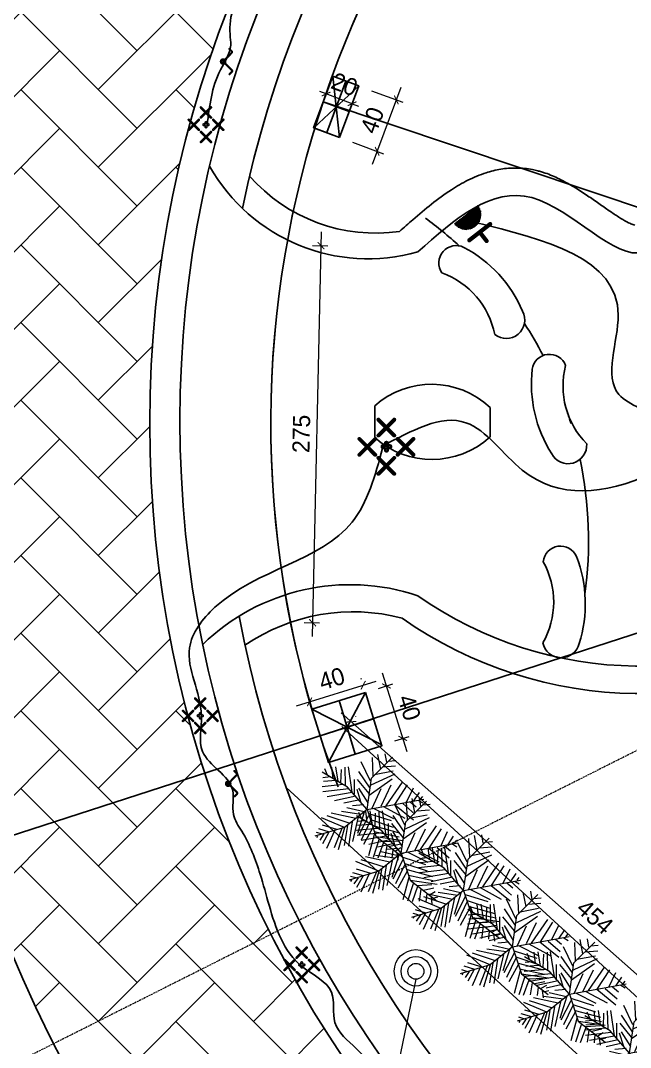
# Model space of a CAD drawing. Header units: inches. Extents: x -291016 to -124071, y 25078 to 137196.
# Drawn here: x -199296 to -198851, y 42811 to 43559 of the extents above; entities that cross this region are included whole.
import ezdxf

# ---------------------------------------------------------------- set-up
doc = ezdxf.new("R2010")
doc.units = ezdxf.units.IN
doc.header["$MEASUREMENT"] = 0
doc.linetypes.add('DASHED2', pattern=[9.525, 6.35, -3.175])
doc.linetypes.add('HIDDEN', pattern=[9.525, 6.35, -3.175])
doc.layers.add('DOOR', color=112, linetype='Continuous', lineweight=20)
doc.layers.add('Furn', color=106, linetype='Continuous', lineweight=9)
doc.layers.add('E-LIGHT', color=6, linetype='Continuous')
doc.layers.add('SOC', color=2, linetype='Continuous')
doc.dimstyles.new('50PEA1', dxfattribs={"dimscale": 0, "dimtxt": 12.5, "dimasz": 5, "dimexe": 5, "dimexo": 10, "dimgap": 5, "dimtad": 1, "dimdec": 0, "dimdsep": 46, "dimtxsty": 'Standard', "dimblk1": 'ARCHTICK', "dimblk2": 'ARCHTICK', "dimsah": 1, "dimcen": 2.5, "dimdle": 10, "dimclrd": 8, "dimclre": 8, "dimclrt": 7, "dimadec": 0, "dimazin": 0, "dimtfac": 1, "dimtdec": 0, "dimtix": 1, "dimtmove": 2, "dimatfit": 3, "dimldrblk": 'ARCHTICK', "dimfxl": 1, "dimtolj": 1, "dimtzin": 0, "dimlwd": 13, "dimlwe": 13, "dimarcsym": 0})
pattern_1 = [(45, (-230578, 3231.808), (4e-15, 56.568542), [120, -40]), (135, (-230549.716, 3260.092), (4e-15, 56.568542), [120, -40])]

# ---------------------------------------------------------------- blocks, each defined once
blk = doc.blocks.new('*U4')
for p, q in [((-8.737, 47.138), (-17.069, 52.711)), ((-10.186, 53.64), (-13.084, 55.962)), ((0, 0), (-10.5, 57)), ((-9.099, 51.782), (-6.563, 55.962)), ((-7.288, 39.707), (-21.778, 46.673)), ((-7.65, 43.423), (-2.578, 49.46)), ((-5.839, 35.992), (4.667, 48.067)), ((-5.114, 27.632), (10.463, 46.673)), ((-3.665, 19.273), (-27.574, 35.527)), ((-5.114, 28.097), (-24.676, 40.636)), ((-2.941, 16.486), (8.652, 37.85)), ((16.259, 5.805), (23.142, 31.348)), ((22.055, 7.198), (27.489, 32.277)), ((27, 9), (48, 36)), ((27.127, 9.056), (31.112, 35.992)), ((35.096, 32.741), (37.27, 22.524)), ((38.719, 34.134), (41.979, 28.561)), ((44.153, 36.456), (45.239, 32.741)), ((-31.5, 4.5), (-52.5, 25.5)), ((-48.585, 21.131), (-49.309, 29.026)), ((-43.513, 28.561), (-42.427, 15.558)), ((-38.442, 26.239), (-34.819, 7.663)), ((-35.544, 28.097), (-24.314, 3.947)), ((-14.533, 2.09), (-30.834, 25.31)), ((-24.314, 23.917), (-2.941, 13.7)), ((-1.129, 6.734), (9.014, 26.704)), ((3.942, 1.625), (11.187, 24.381)), ((10.101, 3.483), (17.708, 26.239)), ((31.836, 30.883), (32.561, 16.486)), ((40.53, 25.775), (48.862, 24.846)), ((43.791, 29.954), (51.036, 30.883)), ((-47.498, 19.737), (-55.83, 18.344)), ((-40.615, 13.7), (-55.105, 10.913)), ((-20.691, 13.7), (-1.129, 4.876)), ((29.662, 12.307), (48.137, 6.269)), ((33.285, 16.486), (48.862, 10.913)), ((36.183, 19.737), (48.137, 17.88)), ((-33.37, 6.269), (-52.207, 5.34)), ((-28.299, 3.483), (-47.86, -5.805)), ((-21.416, 3.018), (-38.079, -8.128)), ((0, 0), (-31.5, 4.5)), ((-15.982, 2.09), (-30.11, -9.521)), ((0, 0), (-22.5, -19.5)), ((-6.563, 1.161), (-21.416, -8.128)), ((0, 0), (27, 9)), ((0, 0), (18, -22.5)), ((6.478, 1.625), (26.04, -8.592)), ((11.187, 3.483), (30.749, -5.805)), ((18.07, 5.805), (35.096, -3.483)), ((24.229, 7.663), (46.688, 1.625)), ((-6.563, -5.805), (-19.967, -9.985)), ((-9.461, -8.592), (-6.201, -23.453)), ((-4.752, -3.483), (-3.665, -14.629)), ((2.493, -3.019), (-1.491, -20.202)), ((1.769, -2.555), (24.229, -9.521)), ((5.029, -6.27), (2.131, -25.775)), ((7.565, -9.056), (32.198, -14.629)), ((-17.431, -15.094), (-42.789, -18.809)), ((-22.5, -19.5), (-37.5, -45)), ((-15.257, -12.772), (-30.11, -12.772)), ((-20.691, -18.345), (-17.793, -44.352)), ((-17.069, -15.094), (-12.721, -40.172)), ((-13.446, -11.378), (-8.737, -32.741)), ((9.014, -11.378), (3.58, -35.992)), ((14.085, -16.951), (6.478, -40.172)), ((12.274, -15.094), (36.907, -18.809)), ((16.259, -19.738), (36.183, -22.989)), ((-28.299, -29.026), (-42.789, -31.348)), ((-24.314, -21.596), (-42.427, -22.06)), ((-26.849, -26.24), (-40.253, -25.775)), ((-29.023, -30.884), (-27.936, -43.887)), ((-25.038, -23.918), (-22.865, -45.281)), ((18.07, -22.524), (8.289, -45.745)), ((20.244, -30.419), (15.897, -44.816)), ((18, -22.5), (27, -52.5)), ((18.433, -22.524), (40.53, -29.026)), ((19.157, -25.311), (38.719, -33.206)), ((-30.834, -34.135), (-42.427, -35.528)), ((-34.457, -39.708), (-40.978, -42.494)), ((-32.646, -36.921), (-31.921, -44.352)), ((22.78, -37.85), (19.519, -48.532)), ((21.331, -32.741), (39.081, -40.636)), ((22.78, -38.314), (34.372, -44.816)), ((24.591, -45.745), (23.142, -50.854)), ((24.591, -43.423), (30.749, -47.603)), ((26.764, -49.925), (28.213, -50.854))]:
    blk.add_line(p, q)
blk = doc.blocks.new('_ArchTick')
at = {"color": 0, "const_width": 0.15}
blk.add_lwpolyline([(-0.5, -0.5), (0.5, 0.5)], dxfattribs=at)
blk = doc.blocks.new('*D332')
at = {"layer": 'Defpoints', "color": 0, "linetype": 'Continuous', "ltscale": 0.2, "transparency": 16777216}
for p in [(-199044.28, 43069.47), (-199017.14, 43036.01), (-199032.4, 43031.27)]:
    blk.add_point(p, dxfattribs=at)
at = {"layer": 'DOOR', "color": 8, "lineweight": 13, "ltscale": 0.2, "transparency": 16777216}
blk.add_line((-199031.98, 43083.76), (-199014.17, 43026.46), dxfattribs=at)
at = {"layer": 'DOOR', "color": 8, "linetype": 'Continuous', "lineweight": 13, "ltscale": 0.2, "transparency": 16777216}
for p, q in [((-199034.73, 43072.43), (-199024.24, 43075.7)), ((-199022.86, 43034.24), (-199012.36, 43037.5))]:
    blk.add_line(p, q, dxfattribs=at)
at = {"layer": 'DOOR', "color": 8, "linetype": 'Continuous', "lineweight": 13, "ltscale": 0.2, "transparency": 16777216, "xscale": 5, "yscale": 5, "zscale": 5}
for p, rotation in [((-199029.01, 43074.21), 107.2682024329261), ((-199017.14, 43036.01), 287.2682024329262)]:
    blk.add_blockref('_ArchTick', p, dxfattribs=dict(at, rotation=rotation))
at = {"layer": 'DOOR', "color": 7, "linetype": 'Continuous', "ltscale": 0.2, "transparency": 16777216, "insert": (-199012.33, 43058.45), "char_height": 12.5, "attachment_point": 5, "rotation": 287.2682}
blk.add_mtext('\\A1;40', dxfattribs=at)
blk = doc.blocks.new('*D333')
at = {"layer": 'Defpoints', "color": 0, "linetype": 'Continuous', "ltscale": 0.2, "transparency": 16777216}
for p in [(-199045.93, 43074.77), (-199044.28, 43069.47), (-199083.35, 43057.32)]:
    blk.add_point(p, dxfattribs=at)
at = {"layer": 'DOOR', "color": 8, "linetype": 'Continuous', "lineweight": 13, "ltscale": 0.2, "transparency": 16777216}
for p, q in [((-199047.25, 43079.01), (-199047.41, 43079.55)), ((-199086.32, 43066.87), (-199086.48, 43067.4))]:
    blk.add_line(p, q, dxfattribs=at)
at = {"layer": 'DOOR', "color": 8, "lineweight": 13, "ltscale": 0.2, "transparency": 16777216}
blk.add_line((-199094.55, 43059.66), (-199036.38, 43077.74), dxfattribs=at)
at = {"layer": 'DOOR', "color": 8, "linetype": 'Continuous', "lineweight": 13, "ltscale": 0.2, "transparency": 16777216, "xscale": 5, "yscale": 5, "zscale": 5}
for p, rotation in [((-199045.93, 43074.77), 17.26820243290159), ((-199085, 43062.63), 197.2682024329015)]:
    blk.add_blockref('_ArchTick', p, dxfattribs=dict(at, rotation=rotation))
at = {"layer": 'DOOR', "color": 7, "linetype": 'Continuous', "ltscale": 0.2, "transparency": 16777216, "insert": (-199068.8, 43079.44), "char_height": 12.5, "attachment_point": 5, "rotation": 17.2682}
blk.add_mtext('\\A1;40', dxfattribs=at)
blk = doc.blocks.new('*D344')
at = {"layer": 'Defpoints', "color": 0, "linetype": 'Continuous', "ltscale": 0.2, "transparency": 16777216}
for p in [(-199049.14, 43511.35), (-199021.75, 43501.15), (-199063.11, 43473.87)]:
    blk.add_point(p, dxfattribs=at)
at = {"layer": 'DOOR', "color": 8, "linetype": 'Continuous', "lineweight": 13, "ltscale": 0.2, "transparency": 16777216}
for p, q in [((-199039.77, 43507.86), (-199017.06, 43499.4)), ((-199053.74, 43470.38), (-199031.03, 43461.92))]:
    blk.add_line(p, q, dxfattribs=at)
at = {"layer": 'DOOR', "color": 8, "lineweight": 13, "ltscale": 0.2, "transparency": 16777216}
blk.add_line((-199039.2, 43454.29), (-199018.25, 43510.52), dxfattribs=at)
at = {"layer": 'DOOR', "color": 8, "linetype": 'Continuous', "lineweight": 13, "ltscale": 0.2, "transparency": 16777216, "xscale": 5, "yscale": 5, "zscale": 5}
for p, rotation in [((-199021.75, 43501.15), 69.56496925485324), ((-199035.71, 43463.66), 249.5649692548533)]:
    blk.add_blockref('_ArchTick', p, dxfattribs=dict(at, rotation=rotation))
at = {"layer": 'DOOR', "color": 7, "linetype": 'Continuous', "ltscale": 0.2, "transparency": 16777216, "insert": (-199039.27, 43486.33), "char_height": 12.5, "attachment_point": 5, "rotation": 69.56497}
blk.add_mtext('\\A1;40', dxfattribs=at)
blk = doc.blocks.new('*D345')
at = {"layer": 'Defpoints', "color": 0, "linetype": 'Continuous', "ltscale": 0.2, "transparency": 16777216}
for p in [(-199068.11, 43518.42), (-199072.94, 43505.47), (-199049.14, 43511.35)]:
    blk.add_point(p, dxfattribs=at)
at = {"layer": 'DOOR', "color": 8, "lineweight": 13, "ltscale": 0.2, "transparency": 16777216}
for p, q in [((-199072.94, 43505.47), (-199077.62, 43507.22)), ((-199053.97, 43498.4), (-199072.94, 43505.47)), ((-199053.97, 43498.4), (-199049.28, 43496.66))]:
    blk.add_line(p, q, dxfattribs=at)
at = {"layer": 'DOOR', "color": 8, "linetype": 'Continuous', "lineweight": 13, "ltscale": 0.2, "transparency": 16777216}
for p, q in [((-199071.6, 43509.05), (-199074.68, 43500.79)), ((-199052.63, 43501.98), (-199055.71, 43493.72))]:
    blk.add_line(p, q, dxfattribs=at)
at = {"layer": 'DOOR', "color": 8, "linetype": 'Continuous', "lineweight": 13, "ltscale": 0.2, "transparency": 16777216, "xscale": 5, "yscale": 5, "zscale": 5}
for p, rotation in [((-199072.94, 43505.47), 339.5649692549043), ((-199053.97, 43498.4), 159.5649692549042)]:
    blk.add_blockref('_ArchTick', p, dxfattribs=dict(at, rotation=rotation))
at = {"layer": 'DOOR', "color": 7, "linetype": 'Continuous', "ltscale": 0.2, "transparency": 16777216, "insert": (-199059.52, 43512.48), "char_height": 12.5, "attachment_point": 5, "rotation": 339.56497}
blk.add_mtext('\\A1;20', dxfattribs=at)
blk = doc.blocks.new('*D370')
at = {"layer": 'Defpoints', "color": 0, "linetype": 'Continuous', "ltscale": 0.2, "transparency": 16777216}
for p in [(-199057.88, 43044.29), (-199054.5, 43048.11), (-198717.71, 42743.27)]:
    blk.add_point(p, dxfattribs=at)
at = {"layer": 'DOOR', "color": 8, "lineweight": 13, "ltscale": 0.2, "transparency": 16777216}
blk.add_line((-198706.84, 42740.46), (-199061.98, 43054.74), dxfattribs=at)
at = {"layer": 'DOOR', "color": 8, "linetype": 'Continuous', "lineweight": 13, "ltscale": 0.2, "transparency": 16777216}
for p, q in [((-199051.25, 43051.78), (-199051.18, 43051.86)), ((-198711.08, 42750.76), (-198711.02, 42750.83))]:
    blk.add_line(p, q, dxfattribs=at)
at = {"layer": 'DOOR', "color": 8, "linetype": 'Continuous', "lineweight": 13, "ltscale": 0.2, "transparency": 16777216, "xscale": 5, "yscale": 5, "zscale": 5}
for p, rotation in [((-199054.5, 43048.11), 138.4929883590364), ((-198714.33, 42747.09), 318.4929883590364)]:
    blk.add_blockref('_ArchTick', p, dxfattribs=dict(at, rotation=rotation))
at = {"layer": 'DOOR', "color": 7, "linetype": 'Continuous', "ltscale": 0.2, "transparency": 16777216, "insert": (-198876.96, 42906.03), "char_height": 12.5, "attachment_point": 5, "rotation": 318.49299}
blk.add_mtext('\\A1;454', dxfattribs=at)
blk = doc.blocks.new('*D371')
at = {"layer": 'Defpoints', "color": 0, "linetype": 'Continuous', "ltscale": 0.2, "transparency": 16777216}
for p in [(-199092.79, 43395.34), (-199098.89, 43120.6), (-199082.78, 43120.24)]:
    blk.add_point(p, dxfattribs=at)
at = {"layer": 'DOOR', "color": 8, "lineweight": 13, "ltscale": 0.2, "transparency": 16777216}
blk.add_line((-199076.46, 43404.98), (-199083, 43110.25), dxfattribs=at)
at = {"layer": 'DOOR', "color": 8, "linetype": 'Continuous', "lineweight": 13, "ltscale": 0.2, "transparency": 16777216}
for p, q in [((-199082.79, 43395.12), (-199071.68, 43394.88)), ((-199088.89, 43120.38), (-199077.78, 43120.13))]:
    blk.add_line(p, q, dxfattribs=at)
at = {"layer": 'DOOR', "color": 8, "linetype": 'Continuous', "lineweight": 13, "ltscale": 0.2, "transparency": 16777216, "xscale": 5, "yscale": 5, "zscale": 5}
for p, rotation in [((-199076.68, 43394.99), 88.72819894094897), ((-199082.78, 43120.24), 268.728198940949)]:
    blk.add_blockref('_ArchTick', p, dxfattribs=dict(at, rotation=rotation))
at = {"layer": 'DOOR', "color": 7, "linetype": 'Continuous', "ltscale": 0.2, "transparency": 16777216, "insert": (-199090.97, 43257.86), "char_height": 12.5, "attachment_point": 5, "rotation": 88.7282}
blk.add_mtext('\\A1;275', dxfattribs=at)
blk = doc.blocks.new('1-A')
for points, const_width in [([(-0.129, 0.131), (0.111, 0.371, -1), (0.133, 0.35), (-0.107, 0.11, -1)], 0.03), ([(-0.129, 0.35), (0.111, 0.11, 1), (0.133, 0.131), (-0.107, 0.371, 1)], 0.03), ([(-0.022, 0, 1), (0.022, 0, 1)], 0.036)]:
    blk.add_lwpolyline(points, format="xyb", close=True, dxfattribs=dict(const_width=const_width))
blk = doc.blocks.new('dl')
at = {"layer": 'E-LIGHT', "linetype": 'DASHED2'}
blk.add_blockref('1-A', (0, 0.078), dxfattribs=at)
at = {"layer": 'E-LIGHT', "linetype": 'DASHED2', "xscale": -1}
for p, rotation in [((-0.05, 0.028), 90), ((0, -0.022), 180)]:
    blk.add_blockref('1-A', p, dxfattribs=dict(at, rotation=rotation))
at = {"layer": 'E-LIGHT', "linetype": 'DASHED2', "rotation": 270}
blk.add_blockref('1-A', (0.05, 0.028), dxfattribs=at)
blk = doc.blocks.new('*X6')
at = {"color": 0}
for p, q in [((4.0666, 3.7413), (4.1844, 3.8591)), ((4.0685, 3.7574), (4.1683, 3.8571)), ((4.0737, 3.7343), (4.1985, 3.8591)), ((4.0739, 3.7769), (4.1488, 3.8518)), ((4.0878, 3.7343), (4.2113, 3.8577)), ((4.0894, 3.8065), (4.1192, 3.8363)), ((4.1712, 3.7343), (4.0935, 3.812)), ((4.1853, 3.7343), (4.1, 3.8196)), ((4.102, 3.7343), (4.2229, 3.8552)), ((4.1995, 3.7343), (4.1071, 3.8266)), ((4.2136, 3.7343), (4.1148, 3.8331)), ((4.1161, 3.7343), (4.2337, 3.8519)), ((4.2277, 3.7343), (4.1231, 3.839)), ((4.1303, 3.7343), (4.2438, 3.8478)), ((4.2419, 3.7343), (4.1319, 3.8442)), ((4.256, 3.7343), (4.1414, 3.8489)), ((4.1444, 3.7343), (4.2531, 3.843)), ((4.2702, 3.7343), (4.1516, 3.8528)), ((4.1586, 3.7343), (4.2618, 3.8376)), ((4.2843, 3.7343), (4.1626, 3.8559)), ((4.1727, 3.7343), (4.2699, 3.8315)), ((4.2984, 3.7343), (4.1746, 3.8582)), ((4.1868, 3.7343), (4.2775, 3.8249)), ((4.3126, 3.7343), (4.1876, 3.8592)), ((4.201, 3.7343), (4.2844, 3.8177)), ((4.3159, 3.7451), (4.2022, 3.8588)), ((4.3133, 3.7619), (4.219, 3.8562)), ((4.3066, 3.7827), (4.2398, 3.8495)), ((4.0722, 3.7343), (4.0665, 3.74)), ((4.0863, 3.7343), (4.0678, 3.7528)), ((4.1005, 3.7343), (4.0701, 3.7646)), ((4.1146, 3.7343), (4.0734, 3.7755)), ((4.1287, 3.7343), (4.0774, 3.7856)), ((4.1429, 3.7343), (4.0821, 3.795)), ((4.157, 3.7343), (4.0875, 3.8038)), ((4.2151, 3.7343), (4.2908, 3.81)), ((4.2293, 3.7343), (4.2967, 3.8017)), ((4.2434, 3.7343), (4.3019, 3.7927)), ((4.2575, 3.7343), (4.3064, 3.7832)), ((4.2717, 3.7343), (4.3103, 3.7729)), ((4.2858, 3.7343), (4.3133, 3.7618)), ((4.3, 3.7343), (4.3154, 3.7497)), ((4.3141, 3.7343), (4.3164, 3.7365))]:
    blk.add_line(p, q, dxfattribs=at)
blk = doc.blocks.new('1-SKT-1')
for points, const_width in [([(-0.1599, 0.1, 1), (-0.1759, 0.1, 1)], 0.016), ([(0, -0.1125), (0, 0.1125, 1), (0, -0.1125, 0)], 0.0045), ([(-0.2533, 0.008, 1), (-0.2533, -0.008, 1)], 0.016), ([(-0.1599, -0.1, -1), (-0.1759, -0.1, -1)], 0.016)]:
    blk.add_lwpolyline(points, format="xyb", dxfattribs=dict(const_width=const_width))
at = {"const_width": 0.032}
for points in [[(-0.1679, -0.1), (-0.1679, 0.1)], [(-0.1679, 0), (-0.2533, 0)]]:
    blk.add_lwpolyline(points, dxfattribs=at)
at = {"xscale": 0.9, "yscale": 0.9, "zscale": 0.9, "rotation": 90}
blk.add_blockref('*X6', (3.3609, -3.7722), dxfattribs=at)
blk = doc.blocks.new('1-DB-SWD')
for points, const_width in [([(-0.095, 0.192), (-0.132, 0.156, 0.414214), (-0.132, 0.133), (0, 0, -0.385662)], 0.032), ([(-0.101, 0.198, -1), (-0.09, 0.187, -1)], 0.016), ([(-0.095, -0.192), (-0.132, -0.156, -0.414214), (-0.132, -0.133), (0, 0, 0.385662)], 0.032), ([(-0.101, -0.198, 1), (-0.09, -0.187, 1)], 0.016)]:
    blk.add_lwpolyline(points, format="xyb", dxfattribs=dict(const_width=const_width))
at = {"const_width": 0.045}
blk.add_lwpolyline([(0, -0.028, 1), (0, 0.028, 1)], format="xyb", close=True, dxfattribs=at)

msp = doc.modelspace()

# ---------------------------------------------------------------- hatches: boundary and pattern name
h = msp.add_hatch()
h.set_pattern_fill('AR-HBONE', color=3, scale=10, style=0)
h.set_pattern_definition(pattern_1)
h.paths.add_polyline_path([(-199141.8206, 43573.9112), (-199321.3638, 43601.0884, 0.16568882), (-199330.3373, 42956.0117), (-199161.3137, 43010.7272, -0.07842749), (-199201.5114, 43265.4237, -0.09585858)])
h = msp.add_hatch()
h.set_pattern_fill('AR-HBONE', color=3, scale=10, style=0)
h.set_pattern_definition(pattern_1)
h.paths.add_polyline_path([(-199161.3137, 43010.7272), (-199330.3373, 42956.0117, 0.038574), (-199271.5274, 42813.5872), (-199113.02, 42893.2244, -0.03846114)])
h = msp.add_hatch()
h.set_pattern_fill('AR-HBONE', color=3, scale=10, style=0)
h.set_pattern_definition(pattern_1)
h.paths.add_polyline_path([(-199028.7413, 42759.5493, -0.04788066), (-199113.02, 42893.2244), (-199271.5274, 42813.5872, 0.08382535), (-199073.7355, 42545.6813)])

# ---------------------------------------------------------------- linework, layer by layer
at = {"color": 1}
for p, q in [((-199058.569, 43514.8665), (-199072.4773, 43477.3623)), ((-199063.1066, 43473.8709), (-199068.1135, 43518.4227)), ((-199081.848, 43480.8538), (-199049.1408, 43511.3536)), ((-199063.1066, 43473.8709), (-199049.1408, 43511.3536)), ((-199075.0964, 43499.6813), (-198374.5209, 43265.4237)), ((-198374.5209, 43265.4237), (-199727.0241, 42827.5983)), ((-199044.2781, 43069.4653), (-199071.2867, 43018.5159)), ((-199032.4043, 43031.2683), (-199083.3492, 43057.3198)), ((-199063.3766, 43063.5284), (-199051.7512, 43024.5887)), ((-199077.318, 43037.9178), (-199038.3412, 43050.3668))]:
    msp.add_line(p, q, dxfattribs=at)
for p, q in [((-199056.1237, 43492.6122), (-199075.0964, 43499.6813)), ((-199081.848, 43480.8538), (-199063.1066, 43473.8709)), ((-199061.513, 43044.5596), (-198509.7829, 42539.2097)), ((-199102.039, 43000.3142), (-198576.8763, 42519.2985))]:
    msp.add_line(p, q)
at = {"color": 3}
for p, q in [((-199037.481, 43278.3353), (-199037.509, 43255.1538)), ((-198953.4623, 43277.1537), (-198953.4336, 43255.6524))]:
    msp.add_line(p, q, dxfattribs=at)
at = {"color": 1}
for points in [[(-199063.1066, 43473.8709), (-199049.1408, 43511.3536), (-199068.1135, 43518.4227), (-199082.0793, 43480.9399)], [(-199044.2781, 43069.4653), (-199083.3492, 43057.3198), (-199071.2867, 43018.5159), (-199032.2156, 43030.6614)]]:
    msp.add_lwpolyline(points, close=True, dxfattribs=at)
at = {"color": 3}
msp.add_circle((-198374.5127, 43265.3292), 1421.582, dxfattribs=at)
for centre, radius in [((-198374.5209, 43265.4237), 826.9905), ((-198374.5209, 43267.4143), 805)]:
    msp.add_circle(centre, radius)
for centre, radius, start, end in [((-198379.2454, 43265.3821), 1000.1429, 296.7260256, 273.1627388), ((-198374.5209, 43267.4143), 775, 190.5824549, 168.4890146), ((-199042.3347, 43518.0508), 132.6746, 209.4417888, 285.8550904), ((-199036.8735, 43526.3258), 122.2115, 221.2683521, 278.2332681), ((-199173.9039, 43179.8595), 292.2136, 47.3745577, 53.5745547), ((-198978.1132, 43382.3975), 12.6467, 63.8870742, 214.9830953), ((-199016.858, 43309.9723), 94.7774, 23.1427356, 62.1259569), ((-199009.0213, 43318.6417), 60.1246, 11.1336924, 70.0176909), ((-198941.6732, 43340.8986), 13.5338, 231.8772404, 27.8545005), ((-199173.9039, 43179.8595), 292.2136, 27.5340653, 32.8390999), ((-198910.2039, 43303.1559), 12.6467, 20.6626986, 171.7587197), ((-198828.5481, 43294.2722), 94.7774, 173.5198369, 212.5030583), ((-198840.1277, 43292.6947), 60.1246, 165.628103, 224.5121015), ((-199173.9039, 43179.8595), 292.2136, 17.0265073, 18.8216736), ((-198896.5072, 43249.6543), 13.5338, 207.7912934, 3.7685535), ((-199173.9039, 43179.8595), 292.2136, 352.3810756, 11.7356095), ((-198902.0975, 43163.4539), 12.6467, 23.027809, 174.1238301), ((-198967.1831, 43135.4544), 60.1246, 330.2744272, 29.1584257), ((-198978.7818, 43134.0243), 94.7774, 342.2834704, 21.2666917), ((-199055.2776, 42993.0909), 154.8985, 71.4842783, 133.9946487), ((-198843.8136, 43370.8569), 282.2072, 234.8992364, 303.613505), ((-199053.2757, 42987.9728), 140.2521, 75.2586196, 124.1920272), ((-198843.8136, 43370.8569), 302.2072, 234.8992364, 303.613505), ((-198901.686, 43108.2283), 13.5338, 191.0179752, 346.9952353)]:
    msp.add_arc(centre, radius, start, end)
at = {"color": 1}
msp.add_arc((-198374.5209, 43265.4237), 738.7034, 51.3436066, 200.9954952, dxfattribs=at)
at = {"color": 3}
for centre, radius, start, end in [((-198996.1225, 43231.467), 62.5073, 46.9620377, 131.4265462), ((-198995.7471, 43301.9051), 62.6877, 228.2263098, 312.453273)]:
    msp.add_arc(centre, radius, start, end, dxfattribs=at)
for points in [[(-199159.6189, 43482.9991), (-199150, 43523), (-199142.5, 43541), (-199143, 43549), (-199129, 43585), (-199118.5, 43595), (-199119.6499, 43616.9828), (-199088, 43657.5), (-199068.996, 43692.8328), (-199047, 43725), (-199031, 43750.5), (-199001.8035, 43789.0025), (-198974, 43818), (-198965, 43828), (-198951.5, 43843.5), (-198931.6398, 43864.1398), (-198886.5, 43896.5), (-198860.5, 43923.5), (-198844.5, 43928), (-198813.2312, 43954.0316), (-198759.5, 43980), (-198730.5, 44001.5), (-198705.5, 44006.5), (-198676.1523, 44025.0457), (-198632, 44039), (-198606, 44050), (-198572, 44054), (-198549.5, 44065), (-198522.7013, 44066.7319), (-198471.5, 44072), (-198451, 44081.5), (-198410.5, 44077.5), (-198385.5, 44083.5), (-198351.0397, 44079.8937), (-198283, 44079), (-198272, 44074.5), (-198229.5, 44068), (-198216, 44071), (-198195.8412, 44061.0703), (-198158, 44048.5), (-198113, 44041), (-198068.5, 44019.5), (-198049, 44015), (-198026.7118, 44003.1398), (-197972, 43974.5), (-197936.5, 43958.5), (-197931.5, 43953), (-197895.036, 43923.964), (-197820.5, 43864), (-197805.5, 43852), (-197785, 43827.5), (-197774.5, 43822.5), (-197746, 43782.5), (-197690, 43709), (-197688.5, 43698), (-197648, 43641.5), (-197647.5, 43631.5), (-197632.464, 43607.464), (-197615, 43551), (-197599, 43529.5), (-197586, 43465), (-197578, 43445.5), (-197576, 43425), (-197573.1758, 43403.1038), (-197559.5, 43338.5), (-197560, 43313.5), (-197556, 43259), (-197566.0484, 43206.6637), (-197566.5, 43158), (-197573.5, 43114.5), (-197575.5, 43088), (-197587, 43067.5), (-197588, 43043), (-197596.5, 43017.5), (-197598, 43004.5), (-197611.7118, 42983.964), (-197627.5, 42948), (-197629.5, 42935), (-197643.5, 42897.5), (-197658, 42882), (-197665.5, 42863.5), (-197670.5, 42851.5), (-197684, 42839.5), (-197694.1758, 42822.2522), (-197721, 42783), (-197722, 42770.5), (-197763.5, 42731.5), (-197772, 42717), (-197790, 42702), (-197804, 42689), (-197822.1916, 42668.4698), (-197857, 42641.5), (-197865.5, 42627), (-197906.5, 42602), (-197911.5, 42590.5), (-197947, 42577.5), (-197962, 42567.5), (-197988.964, 42548.964), (-198048, 42519.5), (-198097, 42507.5), (-198102.0556, 42496.8349), (-198139.5, 42489.5), (-198165.8157, 42480.964), (-198224, 42468.5), (-198232.5, 42462.5), (-198317.5, 42458.5), (-198345.5, 42450), (-198392.3867, 42452.5), (-198465, 42461), (-198485, 42459), (-198569.3157, 42474.464), (-198638, 42497.5), (-198651, 42499), (-198702, 42515.5), (-198727.8157, 42528.964), (-198790.5, 42566.5), (-198813, 42578), (-198848.5, 42597), (-198857.5, 42609.5), (-198875.5234, 42618.8643), (-198906.5, 42648.5), (-198927.5, 42660), (-198957, 42687.5), (-198957.5, 42706), (-198985, 42725.5), (-198990.5, 42744), (-199011.0399, 42754.6528), (-199036, 42791), (-199051, 42810), (-199066.5, 42829), (-199069, 42851), (-199090, 42869.428), (-199114.5, 42914.5), (-199121, 42937), (-199134.5, 42968.5), (-199140.5, 42980.5), (-199141, 42998), (-199163, 43026.5), (-199163.8157, 43052.464), (-199172.5, 43102), (-199154, 43131.5), (-199054, 43193.5), (-199031.758, 43247.5235)], [(-199032.412, 43248.5), (-198971, 43266), (-198930, 43231.5), (-198732.4992, 43291.8149), (-198579.5, 43414.5), (-198516.121, 43492.2491), (-198364.5, 43534), (-198269, 43514.5), (-198216.8235, 43485.7315), (-198142.98, 43441.0923), (-198120.5, 43310.5), (-198083.3837, 43233.0487), (-197966.5, 43210.5), (-197900.9486, 43166.4209), (-197879.5574, 43110.7065), (-197829, 43020), (-197843.5, 42964.5), (-197834, 42908), (-197790.98, 42849.0923)], [(-198785.1337, 43132.5022), (-198845, 43172), (-198829.5, 43267.5), (-198859.5, 43286.5), (-198860, 43344.5), (-198964.9434, 43412.1687)]]:
    msp.add_spline(points, degree=3, dxfattribs=at)
for points, knots in [([(-199006.0873, 43390.4237), (-198979.337, 43414.1949), (-198926.3214, 43461.3062), (-198830.7447, 43345.8556), (-198809.6541, 43465.3578), (-198742.6665, 43465.6094), (-198673.1598, 43446.9775), (-198572.4752, 43540.3566), (-198518.696, 43676.2238), (-198307.5305, 43704.0742), (-198294.6536, 43493.3138), (-198051.6605, 43619.1523), (-198048.992, 43409.2472), (-198030.9938, 43288.533), (-197932.3201, 43226.0599), (-197815.1001, 43215.0908), (-197794.7802, 43159.8518), (-197791.4265, 43143.5248)], [0, 0, 0, 0, 92.04622338, 182.42392888, 271.35377575, 303.30526314, 370.85938157, 478.89551383, 663.74903203, 811.8186706, 935.35805895, 1106.20776018, 1293.36084209, 1368.71678631, 1475.60537017, 1615.50573979, 1665.6536384, 1665.6536384, 1665.6536384, 1665.6536384]), ([(-199019.3724, 43405.3738), (-199016.2054, 43408.1881), (-199012.989, 43411.0468), (-199005.3094, 43417.7333), (-199000.8005, 43421.5553), (-198991.4896, 43428.9162), (-198986.688, 43432.457), (-198977.7734, 43438.2399), (-198973.7478, 43440.5955), (-198965.3379, 43444.7927), (-198960.9511, 43446.6353), (-198952.881, 43449.199), (-198949.2889, 43450.0828), (-198941.8842, 43451.2797), (-198938.0714, 43451.591), (-198930.3144, 43451.5191), (-198926.3719, 43451.1345), (-198921.195, 43450.1328), (-198919.9581, 43449.8564), (-198917.7927, 43449.3067), (-198916.8632, 43449.049), (-198915.0349, 43448.5017), (-198914.1325, 43448.2113), (-198911.4583, 43447.2962), (-198909.7198, 43446.6275), (-198904.5768, 43444.4682), (-198901.2897, 43442.839), (-198894.9452, 43439.3741), (-198891.8876, 43437.537), (-198885.9589, 43433.779), (-198883.0879, 43431.8574), (-198877.5236, 43428.046), (-198874.8302, 43426.156), (-198869.6406, 43422.5258), (-198867.1439, 43420.7855), (-198862.3979, 43417.5783), (-198860.1477, 43416.1116), (-198855.9901, 43413.5762), (-198854.0814, 43412.5091), (-198851.2434, 43411.1046), (-198850.1906, 43410.647), (-198848.7478, 43410.1045), (-198848.2545, 43409.9457), (-198847.8598, 43409.8363)], [0, 0, 0, 0, 10.89734525, 10.89734525, 25.55991811, 25.55991811, 40.22249097, 40.22249097, 51.58212072, 51.58212072, 62.94175046, 62.94175046, 71.51453069, 71.51453069, 80.08731092, 80.08731092, 88.66009115, 88.66009115, 91.35224714, 91.35224714, 93.38187985, 93.38187985, 95.41151257, 95.41151257, 99.470778, 99.470778, 107.68988117, 107.68988117, 115.90898434, 115.90898434, 124.12808752, 124.12808752, 132.34719069, 132.34719069, 140.56629386, 140.56629386, 148.78539703, 148.78539703, 157.0045002, 157.0045002, 162.91878012, 162.91878012, 166.84094891, 166.84094891, 166.84094891, 166.84094891])]:
    msp.add_open_spline(points, degree=3, knots=knots)
at = {"layer": 'DOOR', "color": 2, "linetype": 'HIDDEN', "ltscale": 0.2}
msp.add_line((-198375.6672, 43263.685), (-199613.4313, 42641.8079), dxfattribs=at)
at = {"layer": 'DOOR', "color": 2, "linetype": 'Continuous', "ltscale": 0.2}
msp.add_line((-199007.5, 42860.5144), (-199111.2811, 42367.2182), dxfattribs=at)
for radius in [15.7935, 10.7935, 10.7935, 5.7935]:
    msp.add_circle((-199007.5, 42866.3079), radius, dxfattribs=at)
for centre, radius, start, end in [((-198378.5406, 43267.4511), 734.2485, 128.0614143, 161.5617236), ((-198374.5209, 43265.4237), 738.7034, 161.5111588, 197.9375393)]:
    msp.add_arc(centre, radius, start, end, dxfattribs=at)

# ---------------------------------------------------------------- block references
at = {"layer": 'E-LIGHT'}
for name, p, xscale, yscale, zscale, rotation in [('1-DB-SWD', (-199148.0229, 43529.0995), -47.99999999997789, 47.99999999999636, 48, 0.4371176359269846), ('dl', (-199161.3438, 43483.0776), 30.71999999999935, 30.71999999999935, 30.71999999999935, 270), ('dl', (-199030.3, 43248.5), 48, 48, 48, 270), ('dl', (-199165.536, 43052.464), 30.71999999999935, 30.71999999999935, 30.71999999999935, 270), ('1-DB-SWD', (-199144.3224, 43002.9885), -47.99999999997789, 47.99999999999636, 48, 0.4371176359269846), ('dl', (-199091.536, 42870.964), 30.71999999999935, 30.71999999999935, 30.71999999999935, 270)]:
    msp.add_blockref(name, p, dxfattribs=dict(at, xscale=xscale, yscale=yscale, zscale=zscale, rotation=rotation))
at = {"layer": 'Furn', "ltscale": 0.2, "xscale": 0.7250000000931323, "yscale": 0.7250000000931323, "zscale": 0.725, "rotation": 270}
for p in [(-199043.1107, 42984.224), (-199018.1889, 42952.282), (-198972.6877, 42925.2081), (-198937.129, 42884.1089), (-198895.632, 42849.5605), (-198851.7713, 42806.744)]:
    msp.add_blockref('*U4', p, dxfattribs=at)
at = {"layer": 'SOC', "xscale": -95.99999999999717, "yscale": 96, "zscale": 96, "rotation": 307.883971617195}
msp.add_blockref('1-SKT-1', (-198970.8647, 43417.5411), dxfattribs=at)

# ---------------------------------------------------------------- dimensions: what is measured, and where the dimension line sits
at = {"layer": 'DOOR', "color": 2, "linetype": 'Continuous', "ltscale": 0.2}
for p1, p2, distance, picture, middle in [((-199049.1408, 43511.3536), (-199068.1135, 43518.4227), 13.821, '*D345', (-199059.5248, 43512.479)), ((-199063.1066, 43473.8709), (-199049.1408, 43511.3536), -29.2352, '*D344', (-199039.2703, 43486.3328)), ((-199092.7893, 43395.3444), (-199098.8888, 43120.6005), 16.1162, '*D371', (-199090.974, 43257.8644)), ((-199044.2781, 43069.4653), (-199032.4043, 43031.2683), 15.9878, '*D332', (-199012.3312, 43058.4522)), ((-198717.7111, 42743.2667), (-199057.8767, 43044.294), -5.1012, '*D370', (-198876.9578, 42906.0253))]:
    dim = msp.add_aligned_dim(p1=p1, p2=p2, distance=distance, dimstyle='50PEA1', override={"dimscale": 1}, dxfattribs=at)
    dim.commit()
    dim.dimension.update_dxf_attribs({"geometry": picture, "text_midpoint": middle})
dim = msp.add_aligned_dim(p1=(-199083.3492, 43057.3198), p2=(-199044.2781, 43069.4653), distance=5.5556, text='40', dimstyle='50PEA1', override={"dimscale": 1}, dxfattribs=at)
dim.commit()
dim.dimension.update_dxf_attribs({"geometry": '*D333', "text_midpoint": (-199068.8023, 43079.4407)})

doc.saveas('drawing.dxf')
